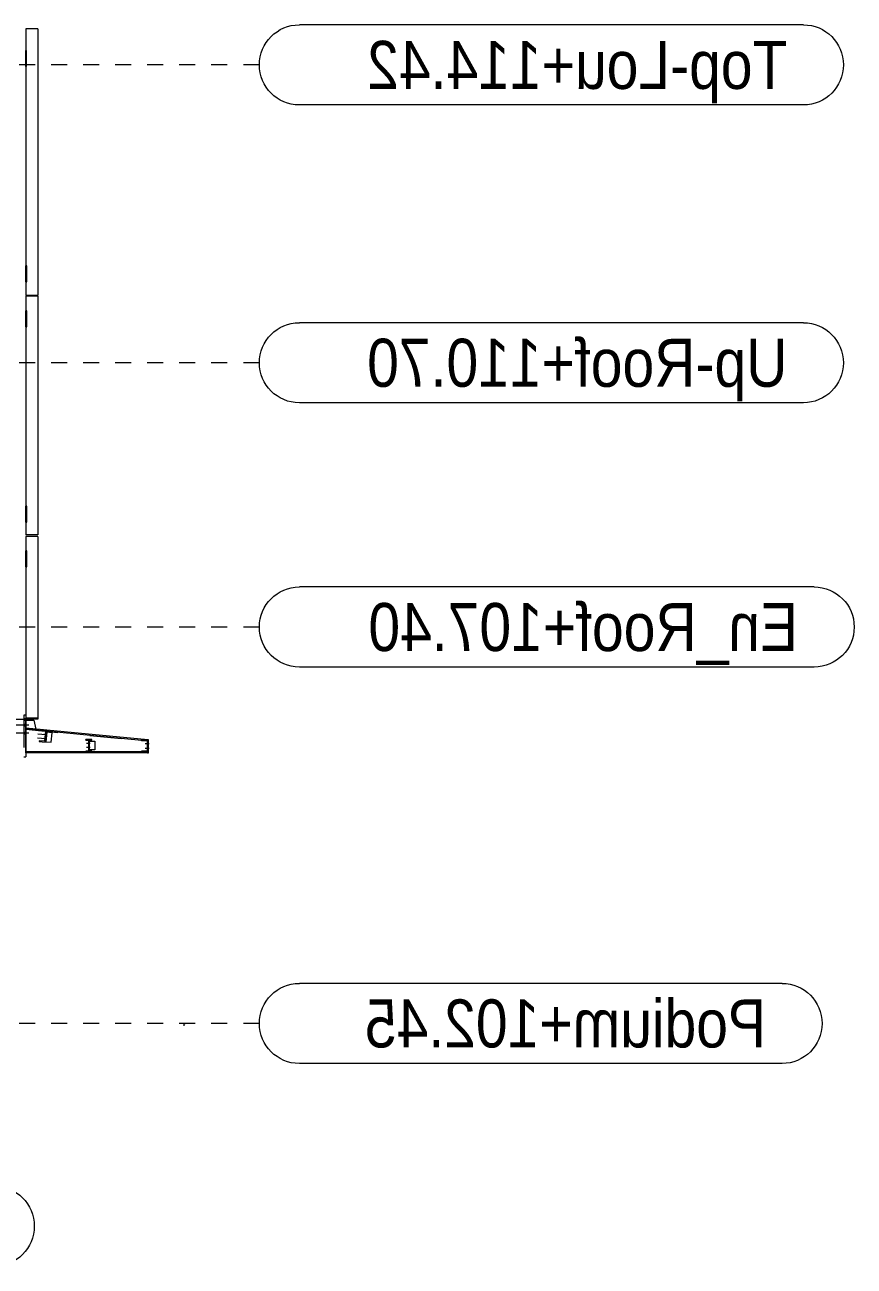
# Model space of a CAD drawing. Header units: millimetres. Extents: x 652937 to 1670132, y 1473552 to 2851037.
# Drawn here: x 663644.09 to 663654.45, y 1524522.24 to 1524537.74 of the extents above; entities that cross this region are included whole.
import ezdxf

# ---------------------------------------------------------------- set-up
doc = ezdxf.new("R2010")
doc.units = ezdxf.units.MM
for name, pattern in [('XKITLINE00', [0]), ('XKITLINE01', [4, 1, -1, 1, -1]), ('XKITLINE02', [4, 2, -2])]:
    doc.linetypes.add(name, pattern=pattern)
for name, color, linetype, lineweight in [('Bolt', 7, 'Continuous', 0), ('Part', 7, 'Continuous', 0), ('S-GRID', 7, 'Continuous', 9)]:
    doc.layers.add(name, color=color, linetype=linetype, lineweight=lineweight)
doc.styles.add('Arial', font='arial.ttf')

# ---------------------------------------------------------------- blocks, each defined once
blk = doc.blocks.new('*A50815612')
at = {"layer": 'S-GRID', "color": 7, "linetype": 'XKITLINE01', "lineweight": 0}
blk.add_line((217.417234, -141.189164), (330.617234, -141.189164), dxfattribs=at)
at = {"layer": 'S-GRID', "color": 7, "style": 'Arial', "width": 0.85}
blk.add_text('Podium+102.45', height=3, dxfattribs=at).set_placement((185.777586, -142.689164))
blk = doc.blocks.new('*A50825613')
at = {"layer": 'Part', "color": 7, "linetype": 'XKITLINE00', "lineweight": 0}
for p, q in [((222.117236, -141.189164), (222.0404, -141.189164)), ((222.117236, -141.344565), (222.117236, -141.189164)), ((246.367226, -141.189164), (247.367227, -141.189164)), ((246.367226, -141.189164), (246.367226, -141.344565)), ((247.367226, -141.344565), (247.367226, -141.189164))]:
    blk.add_line(p, q, dxfattribs=at)
blk = doc.blocks.new('*A50835614')
at = {"layer": 'S-GRID', "color": 7, "linetype": 'XKITLINE01', "lineweight": 0}
blk.add_line((217.417234, -99.939164), (330.617234, -99.939164), dxfattribs=at)
at = {"layer": 'S-GRID', "color": 7, "style": 'Arial', "width": 0.85}
blk.add_text('Up-Roof+110.70', height=3, dxfattribs=at).set_placement((184.447508, -101.439164))
blk = doc.blocks.new('*A50845615')
at = {"layer": 'S-GRID', "color": 7, "linetype": 'XKITLINE01', "lineweight": 0}
blk.add_line((217.417234, -116.439164), (330.617234, -116.439164), dxfattribs=at)
at = {"layer": 'S-GRID', "color": 7, "style": 'Arial', "width": 0.85}
blk.add_text('En_Roof+107.40', height=3, dxfattribs=at).set_placement((183.773679, -117.939164))
blk = doc.blocks.new('*A50855616')
at = {"layer": 'Part', "color": 7, "linetype": 'XKITLINE00', "lineweight": 0}
for p, q in [((224.390384, -124.239152), (224.394334, -124.239152)), ((224.390384, -124.289152), (224.390384, -124.239152)), ((224.390384, -124.289152), (231.992234, -124.289152)), ((224.769334, -124.239152), (231.992234, -124.239152))]:
    blk.add_line(p, q, dxfattribs=at)
at = {"layer": 'Part', "color": 7, "linetype": 'XKITLINE02', "lineweight": 0}
for p, q in [((224.394334, -124.239152), (224.769334, -124.239152)), ((231.992234, -124.289152), (231.992234, -124.239152))]:
    blk.add_line(p, q, dxfattribs=at)
blk = doc.blocks.new('*A50865617')
at = {"layer": 'Part', "color": 7, "linetype": 'XKITLINE02', "lineweight": 0}
for p, q in [((231.992227, -122.825559), (224.390384, -123.564252)), ((231.992234, -124.239152), (231.992227, -122.825559)), ((224.390384, -123.564252), (224.390384, -124.239152)), ((224.390384, -124.239152), (231.992234, -124.239152))]:
    blk.add_line(p, q, dxfattribs=at)
blk = doc.blocks.new('*A50875618')
at = {"layer": 'Part', "color": 7, "linetype": 'XKITLINE00', "lineweight": 0}
for p, q in [((224.390384, -123.489152), (231.992234, -122.750203)), ((224.769334, -123.52767), (230.723129, -122.948922)), ((230.752988, -122.946019), (231.992234, -122.825556)), ((224.390384, -123.564506), (224.390384, -123.489152)), ((224.390384, -123.564506), (224.394334, -123.564122)), ((224.424334, -123.561206), (224.651205, -123.539152))]:
    blk.add_line(p, q, dxfattribs=at)
at = {"layer": 'Part', "color": 7, "linetype": 'XKITLINE02', "lineweight": 0}
for p, q in [((230.723129, -122.948922), (230.752988, -122.946019)), ((231.992234, -122.825556), (231.992234, -122.750203)), ((224.394334, -123.564122), (224.424334, -123.561206)), ((224.651205, -123.539152), (224.769334, -123.52767))]:
    blk.add_line(p, q, dxfattribs=at)
blk = doc.blocks.new('*A50885619')
at = {"layer": 'S-GRID', "color": 7, "linetype": 'XKITLINE01', "lineweight": 0}
blk.add_line((217.417234, -81.339164), (330.617234, -81.339164), dxfattribs=at)
at = {"layer": 'S-GRID', "color": 7, "style": 'Arial', "width": 0.85}
blk.add_text('Top-Lou+114.42', height=3, dxfattribs=at).set_placement((184.443113, -82.839164))
blk = doc.blocks.new('*A51355666')
at = {"layer": 'Part', "color": 7, "linetype": 'XKITLINE00', "lineweight": 0}
for p, q in [((224.394334, -123.489152), (224.769334, -123.489152)), ((224.394334, -124.239152), (224.394334, -123.489152)), ((224.424334, -123.539152), (224.769334, -123.539152)), ((224.424334, -123.539152), (224.424334, -124.189152)), ((224.769334, -123.539152), (224.769334, -123.489152)), ((224.769334, -124.239152), (224.394334, -124.239152)), ((224.424334, -124.189152), (224.769334, -124.189152)), ((224.769334, -124.189152), (224.769334, -124.239152))]:
    blk.add_line(p, q, dxfattribs=at)
blk = doc.blocks.new('*A51365667')
at = {"layer": 'Part', "color": 7, "linetype": 'XKITLINE00', "lineweight": 0}
for p, q in [((224.344334, -124.289153), (224.344334, -123.489152)), ((224.344334, -123.489152), (224.394334, -123.489152)), ((224.344334, -123.614255), (224.394334, -123.614255)), ((224.344334, -124.139153), (224.394334, -124.139153)), ((224.394334, -124.289153), (224.344334, -124.289153)), ((224.394334, -124.239152), (224.394334, -124.289153))]:
    blk.add_line(p, q, dxfattribs=at)
at = {"layer": 'Part', "color": 7, "linetype": 'XKITLINE02', "lineweight": 0}
blk.add_line((224.394334, -123.489152), (224.394334, -124.239152), dxfattribs=at)
blk = doc.blocks.new('*A51375668')
at = {"layer": 'Bolt'}
for points in [[(224.344, -123.692), (224.394, -123.692), (224.394, -123.762), (224.344, -123.762)], [(224.344, -123.992), (224.394, -123.992), (224.394, -124.062), (224.344, -124.062)], [(224.394, -123.692), (224.424, -123.692), (224.424, -123.762), (224.394, -123.762)], [(224.394, -123.992), (224.424, -123.992), (224.424, -124.062), (224.394, -124.062)]]:
    blk.add_hatch(color=7, dxfattribs=at).paths.add_polyline_path(points, flags=17)
at = {"layer": 'Bolt', "color": 7, "linetype": 'XKITLINE00', "lineweight": 0}
for p, q in [((224.305, -123.727), (224.544, -123.727)), ((224.344, -123.692), (224.394, -123.692)), ((224.344, -123.762), (224.394, -123.762)), ((224.344, -123.992), (224.394, -123.992)), ((224.394, -123.692), (224.424, -123.692)), ((224.394, -123.762), (224.424, -123.762)), ((224.394, -123.992), (224.424, -123.992)), ((224.305, -124.027), (224.544, -124.027)), ((224.344, -124.062), (224.394, -124.062)), ((224.394, -124.062), (224.424, -124.062))]:
    blk.add_line(p, q, dxfattribs=at)
blk = doc.blocks.new('*A51385669')
at = {"layer": 'Part', "color": 7, "linetype": 'XKITLINE00', "lineweight": 0}
for p, q in [((227.885784, -123.499152), (227.885784, -123.464152)), ((227.885784, -123.464152), (228.260784, -123.464152)), ((228.060784, -123.499152), (227.885784, -123.499152)), ((228.060784, -124.179152), (228.060784, -123.499152)), ((228.260784, -123.499152), (228.085784, -123.499152)), ((228.085784, -123.499152), (228.085784, -124.179152)), ((228.260784, -123.499152), (228.260784, -123.464152)), ((227.885784, -124.214152), (227.885784, -124.179152)), ((227.885784, -124.179152), (228.060784, -124.179152)), ((228.260784, -124.214152), (227.885784, -124.214152)), ((228.085784, -124.179152), (228.260784, -124.179152)), ((228.260784, -124.214152), (228.260784, -124.179152))]:
    blk.add_line(p, q, dxfattribs=at)
at = {"layer": 'Part', "color": 7, "linetype": 'XKITLINE02', "lineweight": 0}
for p, q in [((227.885784, -123.499152), (227.885784, -123.464152)), ((228.260784, -123.464152), (228.260784, -123.499152)), ((227.885784, -124.214152), (227.885784, -124.179152)), ((228.260784, -124.179152), (228.260784, -124.214152))]:
    blk.add_line(p, q, dxfattribs=at)
blk = doc.blocks.new('*A51395670')
at = {"layer": 'Part', "color": 7, "linetype": 'XKITLINE00', "lineweight": 0}
for p, q in [((228.015784, -123.564152), (227.685784, -123.564152)), ((227.685784, -123.564152), (227.685784, -124.114152)), ((228.015784, -123.564152), (228.060784, -123.564152)), ((228.015784, -124.114152), (228.015784, -123.564152)), ((227.685784, -124.114152), (228.015784, -124.114152)), ((228.060784, -124.114152), (228.015784, -124.114152))]:
    blk.add_line(p, q, dxfattribs=at)
at = {"layer": 'Part', "color": 7, "linetype": 'XKITLINE02', "lineweight": 0}
blk.add_line((228.060784, -123.564152), (228.060784, -124.114152), dxfattribs=at)
blk = doc.blocks.new('*A51405671')
at = {"layer": 'Bolt'}
for points in [[(228.016, -123.677), (228.061, -123.677), (228.061, -123.752), (228.016, -123.752)], [(228.016, -123.927), (228.061, -123.927), (228.061, -124.002), (228.016, -124.002)], [(228.061, -123.677), (228.086, -123.677), (228.086, -123.752), (228.061, -123.752)], [(228.061, -123.927), (228.086, -123.927), (228.086, -124.002), (228.061, -124.002)]]:
    blk.add_hatch(color=7, dxfattribs=at).paths.add_polyline_path(points, flags=17)
at = {"layer": 'Bolt', "color": 7, "linetype": 'XKITLINE00', "lineweight": 0}
for p, q in [((227.976, -123.714), (228.216, -123.714)), ((227.976, -123.964), (228.216, -123.964)), ((228.016, -123.677), (228.061, -123.677)), ((228.016, -123.752), (228.061, -123.752)), ((228.016, -123.927), (228.061, -123.927)), ((228.016, -124.002), (228.061, -124.002)), ((228.061, -123.677), (228.086, -123.677)), ((228.061, -123.752), (228.086, -123.752)), ((228.061, -123.927), (228.086, -123.927)), ((228.061, -124.002), (228.086, -124.002))]:
    blk.add_line(p, q, dxfattribs=at)
blk = doc.blocks.new('*A51415672')
at = {"layer": 'S-GRID', "color": 7, "linetype": 'XKITLINE00', "lineweight": 0}
for p, q in [((184.777586, -138.689164), (214.917234, -138.689164)), ((184.777586, -143.689164), (214.917234, -143.689164))]:
    blk.add_line(p, q, dxfattribs=at)
for centre, start, end in [((184.777586, -141.189164), 90, 270), ((214.917234, -141.189164), 270, 90)]:
    blk.add_arc(centre, 2.5, start, end, dxfattribs=at)
blk = doc.blocks.new('*A51425673')
at = {"layer": 'S-GRID', "color": 7, "linetype": 'XKITLINE00', "lineweight": 0}
for p, q in [((183.447508, -97.439164), (214.917234, -97.439164)), ((183.447508, -102.439164), (214.917234, -102.439164))]:
    blk.add_line(p, q, dxfattribs=at)
for centre, start, end in [((183.447508, -99.939164), 90, 270), ((214.917234, -99.939164), 270, 90)]:
    blk.add_arc(centre, 2.5, start, end, dxfattribs=at)
blk = doc.blocks.new('*A51435674')
at = {"layer": 'S-GRID', "color": 7, "linetype": 'XKITLINE00', "lineweight": 0}
for p, q in [((182.773679, -113.939164), (214.917234, -113.939164)), ((182.773679, -118.939164), (214.917234, -118.939164))]:
    blk.add_line(p, q, dxfattribs=at)
for centre, start, end in [((182.773679, -116.439164), 90, 270), ((214.917234, -116.439164), 270, 90)]:
    blk.add_arc(centre, 2.5, start, end, dxfattribs=at)
blk = doc.blocks.new('*A51445675')
at = {"layer": 'S-GRID', "color": 7, "linetype": 'XKITLINE00', "lineweight": 0}
for p, q in [((183.443113, -78.839164), (214.917234, -78.839164)), ((183.443113, -83.839164), (214.917234, -83.839164))]:
    blk.add_line(p, q, dxfattribs=at)
for centre, start, end in [((183.443113, -81.339164), 90, 270), ((214.917234, -81.339164), 270, 90)]:
    blk.add_arc(centre, 2.5, start, end, dxfattribs=at)
blk = doc.blocks.new('*A51525683')
at = {"layer": 'Part', "color": 7, "linetype": 'XKITLINE00', "lineweight": 0}
for p, q in [((231.24221, -79.089164), (231.99221, -79.089164)), ((231.24221, -79.089164), (231.24221, -95.739164)), ((231.99221, -79.089164), (231.99221, -95.739164)), ((231.24221, -95.739164), (231.99221, -95.739164)), ((231.24221, -95.789164), (231.99221, -95.789164)), ((231.24221, -95.789164), (231.24221, -110.689164)), ((231.99221, -95.789164), (231.99221, -110.689164)), ((231.24221, -110.689164), (231.99221, -110.689164)), ((231.24221, -110.789164), (231.99221, -110.789164)), ((231.24221, -110.789164), (231.24221, -122.189164)), ((231.99221, -110.789164), (231.99221, -122.189164)), ((231.24221, -122.189164), (231.99221, -122.189164))]:
    blk.add_line(p, q, dxfattribs=at)
blk = doc.blocks.new('*A52135744')
at = {"layer": 'Part', "color": 7, "linetype": 'XKITLINE00', "lineweight": 0}
for p, q in [((230.715903, -122.874294), (231.089158, -122.838157)), ((230.715903, -122.874294), (230.788179, -123.620804)), ((230.750582, -122.921171), (231.093977, -122.887924)), ((230.813221, -123.568145), (230.750582, -122.921171)), ((231.093977, -122.887924), (231.089158, -122.838157)), ((231.161433, -123.584666), (230.788179, -123.620804)), ((230.813221, -123.568145), (231.156615, -123.534899)), ((231.156615, -123.534899), (231.161433, -123.584666))]:
    blk.add_line(p, q, dxfattribs=at)
at = {"layer": 'Part', "color": 7, "linetype": 'XKITLINE02', "lineweight": 0}
blk.add_line((230.727949, -122.998713), (230.75781, -122.995822), dxfattribs=at)
blk = doc.blocks.new('*A52145745')
at = {"layer": 'Bolt'}
for points in [[(230.741, -123.136), (230.771, -123.133), (230.778, -123.207), (230.749, -123.21)], [(230.765, -123.384), (230.795, -123.382), (230.802, -123.456), (230.773, -123.459)]]:
    blk.add_hatch(color=7, dxfattribs=at).paths.add_polyline_path(points, flags=17)
at = {"layer": 'Bolt', "color": 7, "linetype": 'XKITLINE00', "lineweight": 0}
for p, q in [((230.741, -123.136), (230.771, -123.133)), ((230.745, -123.173), (231.243, -123.125)), ((230.749, -123.21), (230.778, -123.207)), ((230.765, -123.384), (230.795, -123.382)), ((230.769, -123.422), (231.267, -123.374)), ((230.773, -123.459), (230.802, -123.456))]:
    blk.add_line(p, q, dxfattribs=at)
blk = doc.blocks.new('*A52155746')
at = {"layer": 'Part', "color": 7, "linetype": 'XKITLINE00', "lineweight": 0}
for p, q in [((231.992226, -121.950181), (232.117226, -121.950181)), ((231.992226, -122.189164), (231.992226, -124.550181)), ((232.117226, -124.550181), (231.992226, -124.550181))]:
    blk.add_line(p, q, dxfattribs=at)
at = {"layer": 'Part', "color": 7, "linetype": 'XKITLINE02', "lineweight": 0}
for p, q in [((231.992226, -121.950181), (231.992226, -122.189164)), ((232.117226, -121.950181), (232.117226, -124.550181))]:
    blk.add_line(p, q, dxfattribs=at)
blk = doc.blocks.new('*A52165747')
at = {"layer": 'Part', "color": 7, "linetype": 'XKITLINE00', "lineweight": 0}
for p, q in [((231.492226, -122.250206), (231.37317, -122.810387)), ((231.992226, -122.250206), (231.492226, -122.250206))]:
    blk.add_line(p, q, dxfattribs=at)
at = {"layer": 'Part', "color": 7, "linetype": 'XKITLINE02', "lineweight": 0}
for p, q in [((231.992226, -122.750206), (231.992226, -122.250206)), ((231.37317, -122.810387), (231.992226, -122.750206))]:
    blk.add_line(p, q, dxfattribs=at)
blk = doc.blocks.new('*A52185749')
at = {"layer": 'Part', "color": 7, "linetype": 'XKITLINE00', "lineweight": 0}
for p, q in [((230.354706, -123.034915), (230.68317, -123.003114)), ((230.412526, -123.632123), (230.354706, -123.034915)), ((230.68317, -123.003114), (230.727961, -122.998778)), ((230.68317, -123.003114), (230.74099, -123.600322)), ((230.74099, -123.600322), (230.412526, -123.632123)), ((230.74099, -123.600322), (230.785781, -123.595985))]:
    blk.add_line(p, q, dxfattribs=at)
at = {"layer": 'Part', "color": 7, "linetype": 'XKITLINE02', "lineweight": 0}
blk.add_line((230.785781, -123.595985), (230.727961, -122.998778), dxfattribs=at)
blk = doc.blocks.new('*A52195750')
at = {"layer": 'Bolt'}
for points in [[(232.117, -122.248), (231.992, -122.248), (231.992, -122.153), (232.117, -122.153)], [(233.117, -122.248), (233.087, -122.248), (233.087, -122.153), (233.117, -122.153)], [(232.117, -122.598), (231.992, -122.598), (231.992, -122.503), (232.117, -122.503)], [(232.117, -123.098), (231.992, -123.098), (231.992, -123.003), (232.117, -123.003)], [(233.117, -122.598), (233.087, -122.598), (233.087, -122.503), (233.117, -122.503)], [(233.117, -123.098), (233.087, -123.098), (233.087, -123.003), (233.117, -123.003)]]:
    blk.add_hatch(color=7, dxfattribs=at).paths.add_polyline_path(points, flags=17)
at = {"layer": 'Bolt', "color": 7, "linetype": 'XKITLINE00', "lineweight": 0}
for p, q in [((233.17, -122.2), (231.817, -122.2)), ((232.117, -122.153), (231.992, -122.153)), ((232.117, -122.248), (231.992, -122.248)), ((233.117, -122.153), (233.087, -122.153)), ((233.117, -122.248), (233.087, -122.248)), ((233.17, -122.55), (231.817, -122.55)), ((233.17, -123.05), (231.817, -123.05)), ((232.117, -122.503), (231.992, -122.503)), ((232.117, -122.598), (231.992, -122.598)), ((232.117, -123.003), (231.992, -123.003)), ((232.117, -123.098), (231.992, -123.098)), ((233.117, -122.503), (233.087, -122.503)), ((233.117, -122.598), (233.087, -122.598)), ((233.117, -123.003), (233.087, -123.003)), ((233.117, -123.098), (233.087, -123.098))]:
    blk.add_line(p, q, dxfattribs=at)
blk = doc.blocks.new('*A52205751')
at = {"layer": 'Bolt'}
for points in [[(230.697, -123.14), (230.741, -123.136), (230.749, -123.21), (230.704, -123.215)], [(230.741, -123.136), (230.771, -123.133), (230.778, -123.207), (230.749, -123.21)], [(230.721, -123.389), (230.765, -123.384), (230.773, -123.459), (230.728, -123.463)], [(230.765, -123.384), (230.795, -123.382), (230.802, -123.456), (230.773, -123.459)]]:
    blk.add_hatch(color=7, dxfattribs=at).paths.add_polyline_path(points, flags=17)
at = {"layer": 'Bolt', "color": 7, "linetype": 'XKITLINE00', "lineweight": 0}
for p, q in [((230.661, -123.181), (230.899, -123.158)), ((230.697, -123.14), (230.741, -123.136)), ((230.704, -123.215), (230.749, -123.21)), ((230.741, -123.136), (230.771, -123.133)), ((230.749, -123.21), (230.778, -123.207)), ((230.685, -123.43), (230.923, -123.407)), ((230.721, -123.389), (230.765, -123.384)), ((230.728, -123.463), (230.773, -123.459)), ((230.765, -123.384), (230.795, -123.382)), ((230.773, -123.459), (230.802, -123.456))]:
    blk.add_line(p, q, dxfattribs=at)
blk = doc.blocks.new('*A52225753')
at = {"layer": 'Part', "color": 7, "linetype": 'XKITLINE00', "lineweight": 0}
for p, q in [((231.292286, -122.139164), (231.992286, -122.139164)), ((231.292286, -122.139164), (231.292286, -122.189164)), ((231.292286, -122.189164), (231.992286, -122.189164)), ((231.992286, -122.139164), (231.992286, -122.189164))]:
    blk.add_line(p, q, dxfattribs=at)
blk = doc.blocks.new('*A52335764')
at = {"layer": 'S-GRID', "color": 7, "linetype": 'XKITLINE00', "lineweight": 0}
for p, q in [((233.970213, -151.344565), (240.864256, -151.344565)), ((233.970213, -156.344565), (240.864256, -156.344565))]:
    blk.add_line(p, q, dxfattribs=at)
for centre, start, end in [((233.970213, -153.844565), 90, 270), ((240.864256, -153.844565), 270, 90)]:
    blk.add_arc(centre, 2.5, start, end, dxfattribs=at)
blk = doc.blocks.new('*A52475778')
at = {"layer": 'Part', "color": 7, "linetype": 'XKITLINE00', "lineweight": 0}
for p, q in [((231.957332, -80.439164), (231.957322, -80.439164)), ((231.957322, -80.439164), (232.007332, -80.439164)), ((231.957322, -81.439164), (231.957322, -80.439164)), ((232.007322, -80.439164), (232.007322, -81.439164)), ((232.007322, -81.439164), (231.957322, -81.439164)), ((232.007332, -81.439164), (232.007322, -81.439164))]:
    blk.add_line(p, q, dxfattribs=at)
at = {"layer": 'Part', "color": 7, "linetype": 'XKITLINE02', "lineweight": 0}
for p, q in [((231.957332, -81.439164), (231.957332, -80.439164)), ((232.007332, -81.439164), (232.007332, -80.439164))]:
    blk.add_line(p, q, dxfattribs=at)
blk = doc.blocks.new('*A52555786')
at = {"layer": 'Part', "color": 7, "linetype": 'XKITLINE00', "lineweight": 0}
for p, q in [((231.942347, -93.889164), (231.942338, -93.889164)), ((231.942338, -93.889164), (231.992347, -93.889164)), ((231.942338, -94.889164), (231.942338, -93.889164)), ((231.992338, -93.889164), (231.992338, -94.889164)), ((231.992338, -94.889164), (231.942338, -94.889164)), ((231.992347, -94.889164), (231.992338, -94.889164))]:
    blk.add_line(p, q, dxfattribs=at)
at = {"layer": 'Part', "color": 7, "linetype": 'XKITLINE02', "lineweight": 0}
for p, q in [((231.942347, -94.889164), (231.942347, -93.889164)), ((231.992347, -94.889164), (231.992347, -93.889164))]:
    blk.add_line(p, q, dxfattribs=at)
blk = doc.blocks.new('*A52895820')
at = {"layer": 'Part', "color": 7, "linetype": 'XKITLINE00', "lineweight": 0}
for p, q in [((231.942347, -108.889164), (231.942338, -108.889164)), ((231.942338, -108.889164), (231.992347, -108.889164)), ((231.942338, -109.889164), (231.942338, -108.889164)), ((231.992338, -108.889164), (231.992338, -109.889164)), ((231.992338, -109.889164), (231.942338, -109.889164)), ((231.992347, -109.889164), (231.992338, -109.889164))]:
    blk.add_line(p, q, dxfattribs=at)
at = {"layer": 'Part', "color": 7, "linetype": 'XKITLINE02', "lineweight": 0}
for p, q in [((231.942347, -109.889164), (231.942347, -108.889164)), ((231.992347, -109.889164), (231.992347, -108.889164))]:
    blk.add_line(p, q, dxfattribs=at)
blk = doc.blocks.new('*A52905821')
at = {"layer": 'Part', "color": 7, "linetype": 'XKITLINE00', "lineweight": 0}
for p, q in [((231.942347, -111.689164), (231.942338, -111.689164)), ((231.942338, -111.689164), (231.992347, -111.689164)), ((231.942338, -112.689164), (231.942338, -111.689164)), ((231.992338, -111.689164), (231.992338, -112.689164)), ((231.992338, -112.689164), (231.942338, -112.689164)), ((231.992347, -112.689164), (231.992338, -112.689164))]:
    blk.add_line(p, q, dxfattribs=at)
at = {"layer": 'Part', "color": 7, "linetype": 'XKITLINE02', "lineweight": 0}
for p, q in [((231.942347, -112.689164), (231.942347, -111.689164)), ((231.992347, -112.689164), (231.992347, -111.689164))]:
    blk.add_line(p, q, dxfattribs=at)
blk = doc.blocks.new('*A52985829')
at = {"layer": 'Part', "color": 7, "linetype": 'XKITLINE00', "lineweight": 0}
for p, q in [((231.942347, -96.689164), (231.942338, -96.689164)), ((231.942338, -96.689164), (231.992347, -96.689164)), ((231.942338, -97.689164), (231.942338, -96.689164)), ((231.992338, -96.689164), (231.992338, -97.689164)), ((231.992338, -97.689164), (231.942338, -97.689164)), ((231.992347, -97.689164), (231.992338, -97.689164))]:
    blk.add_line(p, q, dxfattribs=at)
at = {"layer": 'Part', "color": 7, "linetype": 'XKITLINE02', "lineweight": 0}
for p, q in [((231.942347, -97.689164), (231.942347, -96.689164)), ((231.992347, -97.689164), (231.992347, -96.689164))]:
    blk.add_line(p, q, dxfattribs=at)

msp = doc.modelspace()

# ---------------------------------------------------------------- block references
at = {"color": 7, "lineweight": 0, "xscale": -0.2, "yscale": 0.2, "zscale": 0.2}
for name in ['*A51525683', '*A51445675', '*A50885619', '*A52475778', '*A52555786', '*A52985829', '*A51425673', '*A50835614', '*A52895820', '*A52905821', '*A51435674', '*A50845615', '*A52195750', '*A52155746', '*A52225753', '*A52165747', '*A50875618', '*A50865617', '*A52135744', '*A52145745', '*A52205751', '*A52185749', '*A51385669', '*A51405671', '*A51395670', '*A51355666', '*A51375668', '*A51365667', '*A50855616', '*A51415672', '*A50815612', '*A50825613', '*A52335764']:
    msp.add_blockref(name, (663690.5062, 1524553.5081), dxfattribs=at)

doc.saveas('drawing.dxf')
